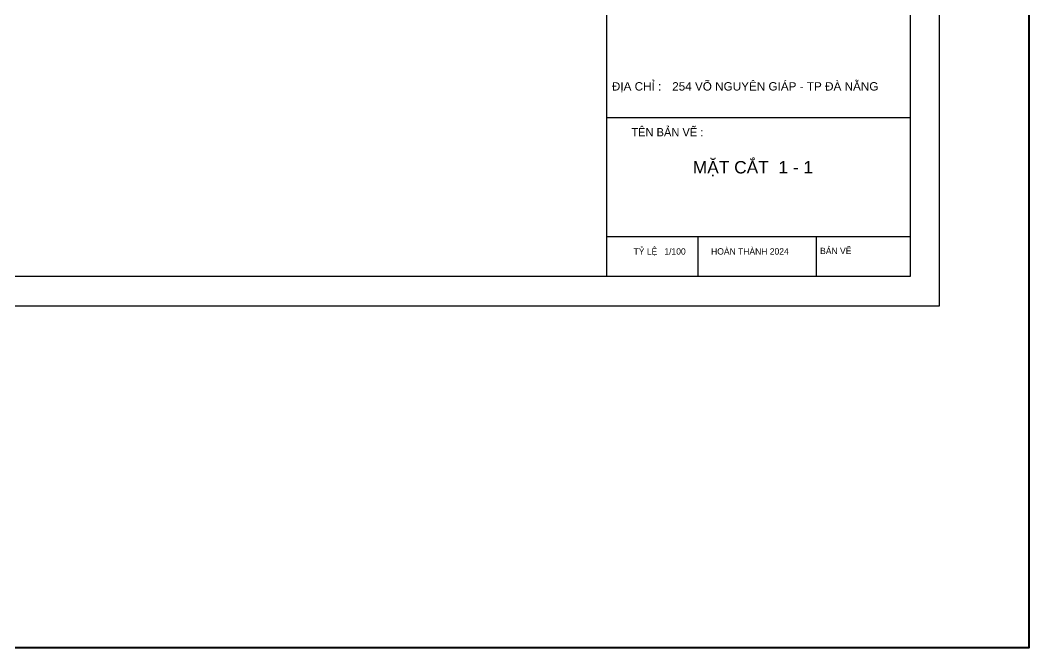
# Model space of a CAD drawing. Header units: millimetres. Extents: x 886808 to 1650903, y -1008069 to 230892.
# Drawn here: x 1039202 to 1078332, y -596476 to -572113 of the extents above; entities that cross this region are included whole.
import ezdxf

# ---------------------------------------------------------------- set-up
doc = ezdxf.new("R2010")
doc.units = ezdxf.units.MM
for name, color, linetype, lineweight in [('01- NET TUONG- 242', 242, 'Continuous', 40), ('A-Wall', 113, 'Continuous', 30), ('Q - TEN PHONG', 7, 'Continuous', 18), ('Text', 250, 'Continuous', 25)]:
    doc.layers.add(name, color=color, linetype=linetype, lineweight=lineweight)
for name, color, linetype in [('CUA', 75, 'Continuous'), ('i_Chu', 9, 'Continuous'), ('TUONG', 1, 'Continuous')]:
    doc.layers.add(name, color=color, linetype=linetype)
doc.styles.add('a 1', font='')
doc.styles.add('Arial_6', font='arial.ttf', dxfattribs={"height": 1.327769})
doc.styles.add('DAT', font='')
doc.styles.get('a 1').set_extended_font_data('VNI-Avo')
doc.styles.get('DAT').set_extended_font_data('VNI-Helve')

msp = doc.modelspace()

# ---------------------------------------------------------------- linework, layer by layer
at = {"layer": '01- NET TUONG- 242', "transparency": 33554636}
msp.add_lwpolyline([(909555, -328304.5), (1078331.5, -328304.5), (1078331.5, -596476.5), (909555, -596476.5)], close=True, dxfattribs=at)
at = {"layer": 'A-Wall', "linetype": 'Continuous', "transparency": 33554636}
for p, q in [((1061942.1, -536979.4), (1061942.1, -582065.3)), ((1073729.1, -536979.4), (1073729.1, -582065.3)), ((1073729.1, -582065.3), (1010166.2, -582065.3))]:
    msp.add_line(p, q, dxfattribs=at)
at = {"layer": 'CUA', "color": 4, "transparency": 33554636}
for p, q in [((1061942, -575896.1), (1073729.1, -575896.1)), ((1061942, -580506.3), (1073729.1, -580506.3)), ((1065485.2, -580506.3), (1065485.2, -582065.3)), ((1070077.5, -580506.3), (1070077.5, -582065.3))]:
    msp.add_line(p, q, dxfattribs=at)
at = {"layer": 'Defpoints', "transparency": 33554636}
msp.add_lwpolyline([(1007896.1, -583200.3), (1074864.1, -583200.3), (1074864.1, -535844.4), (1007896.1, -535844.4)], close=True, dxfattribs=at)
at = {"layer": 'TUONG', "transparency": 33554636}
msp.add_line((1073729.1, -536979.4), (1073729.1, -582065.3), dxfattribs=at)

# ---------------------------------------------------------------- texts
at = {"layer": 'i_Chu', "transparency": 33554636, "style": 'Arial_6'}
for s, height, p in [('ĐỊA CHỈ :', 325.15, (1062156.2, -574845)), ('254 VÕ NGUYÊN GIÁP - TP ĐÀ NẴNG', 325.155, (1064496.1, -574845))]:
    msp.add_text(s, height=height, dxfattribs=at).set_placement(p)
at = {"layer": 'Q - TEN PHONG', "transparency": 33554636, "insert": (1067628.3, -577581.7), "char_height": 480.802, "width": 12709.717, "attachment_point": 2, "style": 'DAT'}
msp.add_mtext('{\\fArial|b0|i0|c0|p34;MẶT CẮT  1 - 1}', dxfattribs=at)
at = {"layer": 'Text', "linetype": 'ByBlock', "lineweight": -2, "transparency": 33554636, "style": 'a 1'}
msp.add_text('TEÂN BAÛN VEÕ :', height=321.404, dxfattribs=at).set_placement((1062911.2, -576621.7))
at = {"layer": 'Text', "color": 4, "linetype": 'ByBlock', "lineweight": -2, "transparency": 33554636, "style": 'a 1'}
for s, height, p in [('TYÛ LEÄ   1/100', 247.234, (1062999, -581212.2)), ('HOAØN THAØNH 2024', 247.234, (1066005.2, -581212.2)), ('BAÛN VEÕ', 247.23, (1070235.1, -581193.7))]:
    msp.add_text(s, height=height, dxfattribs=at).set_placement(p)

doc.saveas('drawing.dxf')
